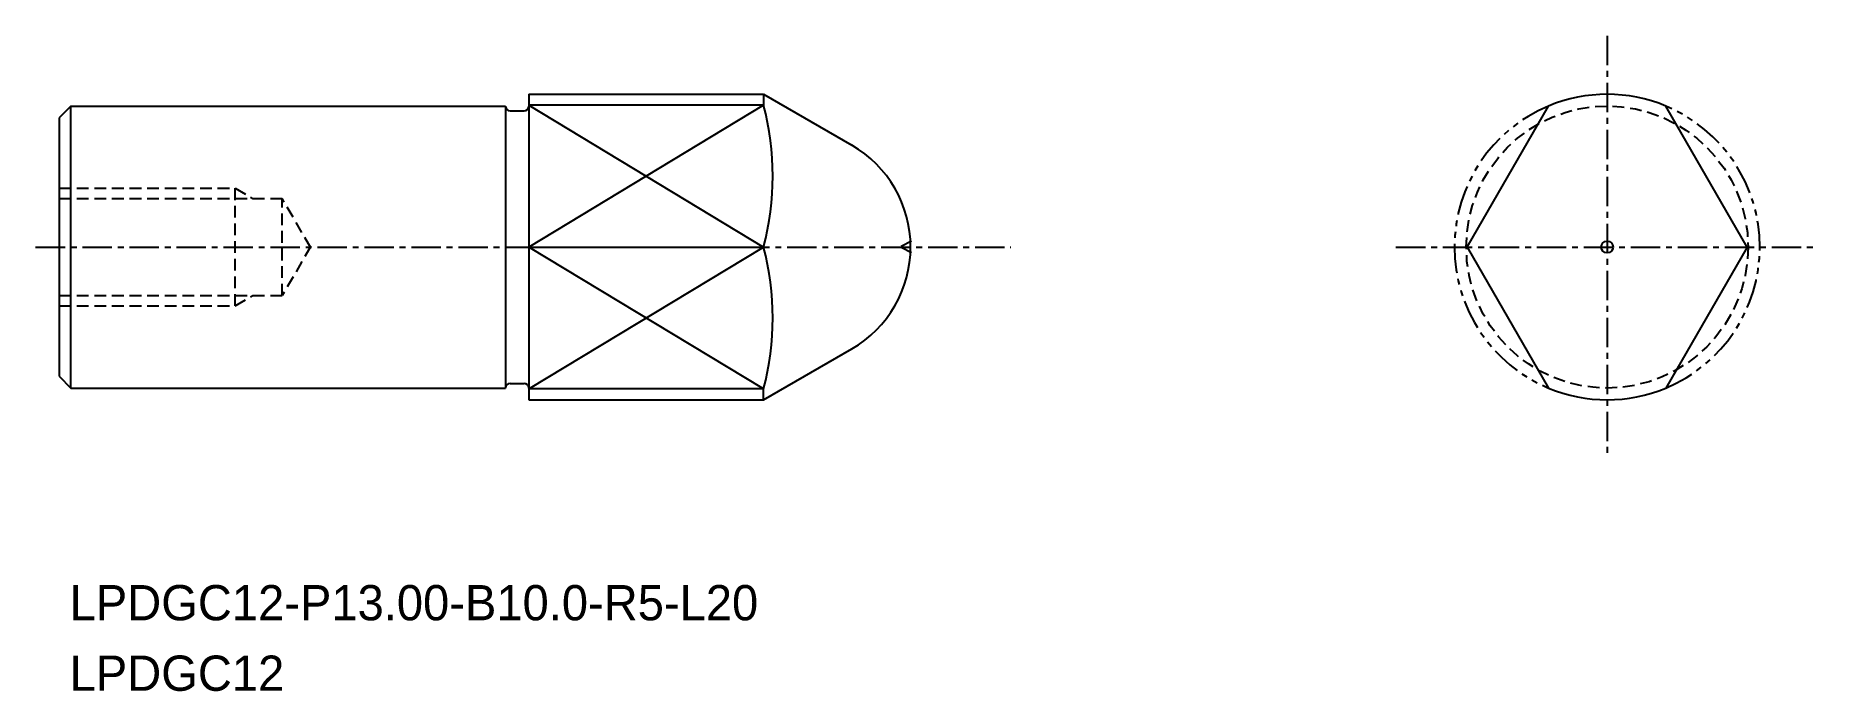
# Model space of a CAD drawing. Extents: x -1285.5 to -1209.6, y -597.6 to -569.7.
import ezdxf

# ---------------------------------------------------------------- set-up
doc = ezdxf.new("R2010")
doc.units = 0
for name, pattern in [('CENTER', [2, 1.25, -0.25, 0.25, -0.25]), ('DASHED', [0.75, 0.5, -0.25]), ('PHANTOM', [2.5, 1.25, -0.25, 0.25, -0.25, 0.25, -0.25])]:
    doc.linetypes.add(name, pattern=pattern)
doc.layers.get('0').update_dxf_attribs({"linetype": 'CONTINUOUS'})
doc.layers.add('CENTER', color=1, linetype='CENTER')

msp = doc.modelspace()

# ---------------------------------------------------------------- linework, layer by layer
at = {"color": 7, "linetype": 'CONTINUOUS'}
for p, q in [((-1264.497, -572.198), (-1264.497, -585.198)), ((-1264.497, -572.198), (-1254.497, -572.198)), ((-1283.997, -572.698), (-1284.497, -573.198)), ((-1283.997, -572.698), (-1265.497, -572.698)), ((-1283.997, -584.698), (-1283.997, -572.698)), ((-1265.497, -572.698), (-1265.497, -584.698)), ((-1265.297, -572.898), (-1264.697, -572.898)), ((-1224.542, -578.698), (-1221.078, -572.698)), ((-1212.614, -578.698), (-1216.078, -572.698)), ((-1284.497, -573.198), (-1284.497, -584.198)), ((-1264.497, -578.698), (-1254.497, -578.698)), ((-1224.542, -578.698), (-1221.078, -584.698)), ((-1212.614, -578.698), (-1216.078, -584.698)), ((-1284.497, -584.198), (-1283.997, -584.698)), ((-1265.297, -584.498), (-1264.697, -584.498)), ((-1283.997, -584.698), (-1265.497, -584.698)), ((-1264.497, -585.198), (-1254.497, -585.198))]:
    msp.add_line(p, q, dxfattribs=at)
at = {"linetype": 'CONTINUOUS'}
for p, q in [((-1254.497, -572.198), (-1254.497, -572.659)), ((-1254.497, -572.198), (-1250.739, -574.367)), ((-1254.497, -572.659), (-1264.497, -572.659)), ((-1254.497, -585.198), (-1250.739, -583.028)), ((-1254.497, -584.736), (-1264.497, -584.736)), ((-1254.497, -585.198), (-1254.497, -584.736))]:
    msp.add_line(p, q, dxfattribs=at)
at = {"color": 3, "linetype": 'CONTINUOUS'}
for p, q in [((-1254.497, -572.659), (-1264.497, -578.698)), ((-1264.497, -572.659), (-1254.497, -578.698)), ((-1264.497, -584.736), (-1254.497, -578.698)), ((-1254.497, -584.736), (-1264.497, -578.698))]:
    msp.add_line(p, q, dxfattribs=at)
at = {"color": 3, "linetype": 'DASHED'}
for p, q in [((-1284.497, -576.198), (-1276.997, -576.198)), ((-1284.497, -576.631), (-1274.997, -576.631)), ((-1276.997, -576.198), (-1276.248, -576.631)), ((-1276.997, -581.198), (-1276.997, -576.198)), ((-1273.785, -578.731), (-1274.997, -576.631)), ((-1274.997, -580.765), (-1274.997, -576.631)), ((-1248.203, -578.446), (-1248.685, -578.698)), ((-1273.785, -578.665), (-1274.997, -580.765)), ((-1248.203, -578.95), (-1248.685, -578.698)), ((-1284.497, -580.765), (-1274.997, -580.765)), ((-1284.497, -581.198), (-1276.997, -581.198)), ((-1276.997, -581.198), (-1276.248, -580.765))]:
    msp.add_line(p, q, dxfattribs=at)
msp.add_circle((-1218.578, -578.698), 6, dxfattribs=at)
at = {"linetype": 'CONTINUOUS'}
msp.add_circle((-1218.578, -578.698), 0.252, dxfattribs=at)
for centre, radius, start, end in [((-1218.578, -578.698), 6.5, 67.38014, 112.61986), ((-1266.152, -575.678), 12.039, 345.47639, 14.52361), ((-1253.239, -578.698), 5, 300, 60), ((-1266.152, -581.717), 12.039, 345.47639, 14.52361), ((-1218.578, -578.698), 6.5, 247.38014, 292.61986)]:
    msp.add_arc(centre, radius, start, end, dxfattribs=at)
at = {"color": 7, "linetype": 'CONTINUOUS'}
for centre, start, end in [((-1265.297, -572.698), 180, 270), ((-1264.697, -572.698), 270, 0), ((-1265.297, -584.698), 90, 180), ((-1264.697, -584.698), 0, 90)]:
    msp.add_arc(centre, 0.2, start, end, dxfattribs=at)
at = {"color": 3, "linetype": 'PHANTOM'}
for start, end in [(112.61986, 247.38014), (292.61986, 67.38014)]:
    msp.add_arc((-1218.578, -578.698), 6.5, start, end, dxfattribs=at)
at = {"color": 7, "linetype": 'CONTINUOUS'}
msp.add_point((-1284.497, -578.698), dxfattribs=at)
at = {"layer": 'CENTER', "color": 1, "linetype": 'CENTER'}
for p, q in [((-1218.578, -569.705), (-1218.578, -587.69)), ((-1285.497, -578.698), (-1243.978, -578.698)), ((-1227.57, -578.698), (-1209.585, -578.698))]:
    msp.add_line(p, q, dxfattribs=at)

# ---------------------------------------------------------------- texts
for s, p in [('LPDGC12-P13.00-B10.0-R5-L20', (-1284.052, -594.58)), ('LPDGC12', (-1284.052, -597.58))]:
    msp.add_text(s, height=1.5).set_placement(p)

doc.saveas('drawing.dxf')
